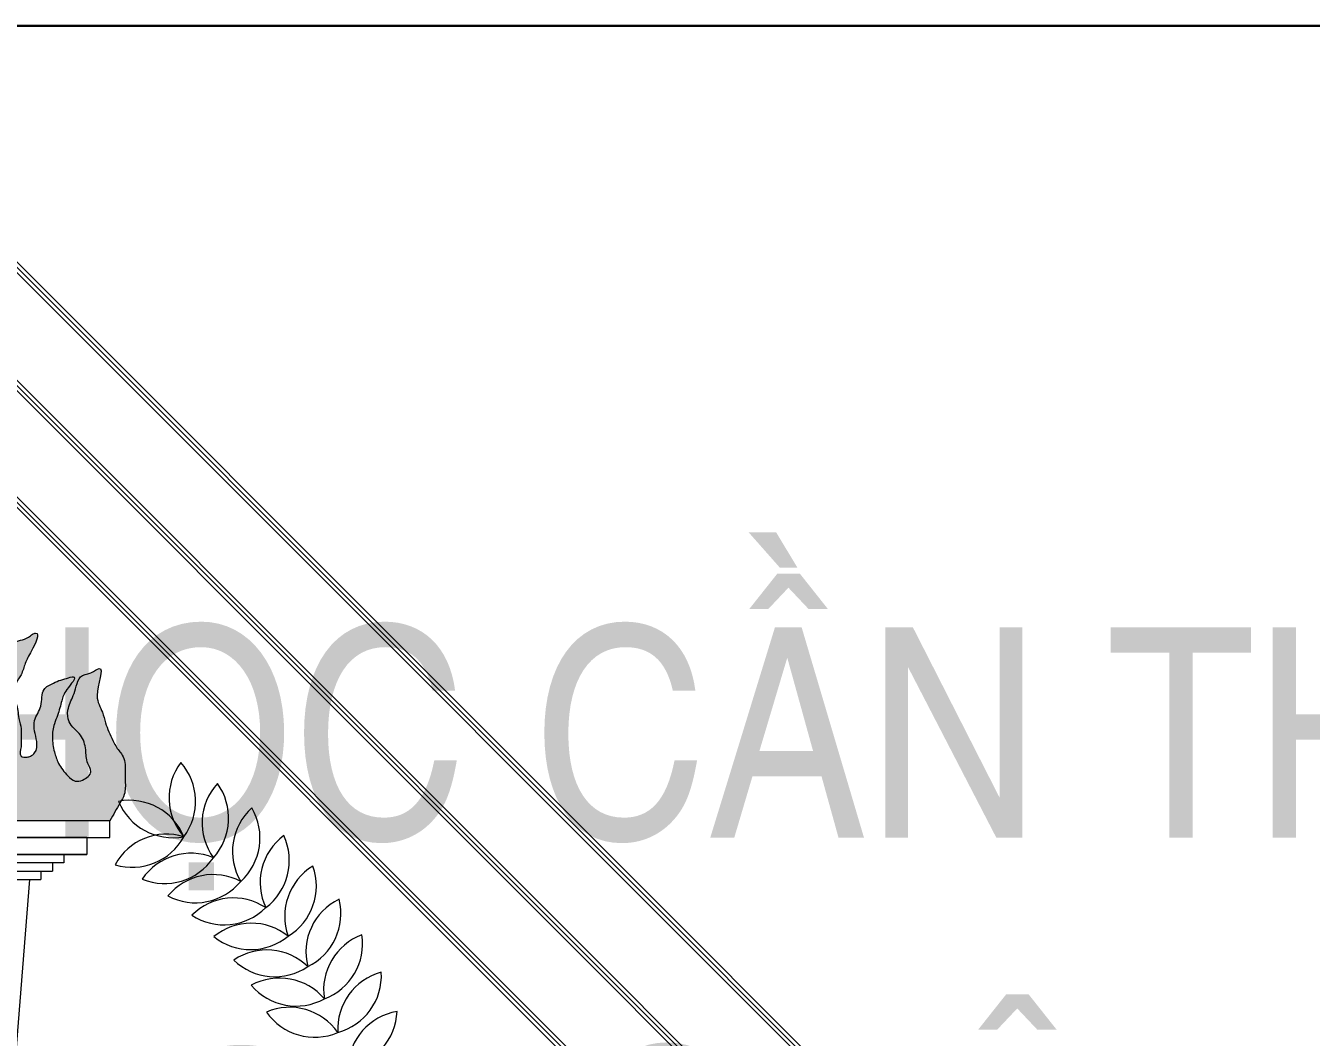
# Model space of a CAD drawing. Extents: x -1107188 to -523840, y 39692 to 514392.
# Drawn here: x -1036632 to -1035103, y 44990 to 46192 of the extents above; entities that cross this region are included whole.
import ezdxf
from ezdxf.enums import TextEntityAlignment as Align

# ---------------------------------------------------------------- set-up
doc = ezdxf.new("R2010")
doc.units = 0
doc.layers.get('0').update_dxf_attribs({"color": 255, "linetype": 'CONTINUOUS'})
doc.layers.add('00-KICH THUOC', color=6, linetype='CONTINUOUS', lineweight=9)
doc.styles.add('SO BV', font='', dxfattribs={"height": 200})
doc.styles.get("Standard").update_dxf_attribs({"font": ''})
doc.styles.add('TEN BV', font='', dxfattribs={"height": 350})
doc.styles.get('SO BV').set_extended_font_data('VNI-Helve-Condense')
doc.styles.get('Standard').set_extended_font_data('VNI-Helve-Condense')
doc.styles.get('TEN BV').set_extended_font_data('VNI-Helve-Condense', bold=True)

# ---------------------------------------------------------------- blocks, each defined once
blk = doc.blocks.new('logo DHCT')
h = blk.add_hatch(color=4)
h.set_gradient(color1=(244, 128, 11), one_color=1, tint=1, name='HEMISPHERICAL')
edge = h.paths.add_edge_path()
edge.add_spline(control_points=[(1291.256971102779, 565.8314630986393), (1291.397743773495, 566.0736494978144), (1291.782503929818, 566.7979313616345), (1291.717735514706, 568.0796190849644), (1291.751525743276, 569.6240239000379), (1291.67731970597, 570.9780644276473), (1290.794429601739, 571.9824424088104), (1290.098363126656, 573.2572894307143), (1289.425765793979, 574.7822218471147), (1289.000001375501, 576.6626312993885), (1287.813902719431, 578.3259101321739), (1289.553874777552, 582.3702724232292), (1287.568216538287, 580.8842896512517), (1286.26123242114, 580.8209310791779), (1285.917517365319, 579.4325219462073), (1285.497744688046, 578.1366692566185), (1284.809577011365, 576.8167441246255), (1284.892824014956, 574.888371283874), (1286.561241074657, 573.849515660871), (1287.119388926868, 571.9704428798636), (1287.033716564605, 570.4703621849048), (1287.988915002036, 569.1713637031421), (1286.829013075251, 568.2850816507039), (1285.690568887715, 568.0486413034132), (1284.685580018392, 569.0083004468709), (1283.782987507075, 570.1203337866448), (1283.241067424806, 571.7483813675678), (1282.967822520561, 573.3423306234629), (1283.195205817591, 574.8429743558756), (1283.798721201301, 576.1963796599746), (1284.159213905514, 577.7146870519334), (1284.516712144731, 578.9503168333399), (1286.0904004224, 580.5842373873777), (1285.136112447258, 580.5693116137456), (1284.683308512705, 580.3280886550563), (1283.898134074461, 580.1916348126927), (1283.089071944571, 579.7686888467185), (1281.610651458337, 579.1157612767124), (1282.005564652899, 577.0193257404435), (1280.814081297173, 575.6399162250987), (1280.906949273065, 574.0970384498735), (1281.277569780501, 572.9037123193618), (1281.230286820781, 571.6496969266398), (1280.526091938015, 571.172911440204), (1279.993384326339, 570.9788694595077), (1279.004643429086, 571.0498708669663), (1279.449986670249, 572.3484141145295), (1279.300176810161, 573.3302185496996), (1279.408595661329, 574.4834994496748), (1278.980448921942, 575.8117245824574), (1278.940734846658, 577.2386665276676), (1278.139646040449, 578.5518478853141), (1278.634489798927, 579.8162719644074), (1279.462259730125, 580.8390801978805), (1279.818817540418, 582.3457673758796), (1280.534868713292, 583.4986367966642), (1281.769009122688, 586.0416558502827), (1280.597858705323, 585.6363496252307), (1279.927264644272, 584.9017387808997), (1278.6557804175, 584.9420484991549), (1277.826033184951, 583.9780679302194), (1277.105922928427, 583.2884731995721), (1276.230309853214, 582.4668277170933), (1275.316935400685, 581.2854489586437), (1276.233620074446, 579.939642144014), (1275.826601987598, 578.6118775053453), (1276.394073930213, 577.3122111601738), (1276.168183441313, 576.2275600825415), (1276.857069110076, 574.6695784661672), (1275.556056268309, 574.8340391699262), (1274.854705750402, 575.2150204959482), (1274.108418184739, 575.9697975476024), (1273.499638397177, 577.1529501614775), (1273.529935781886, 578.8025048895051), (1273.480152021391, 580.4632581485225), (1272.899995028158, 582.5041462693478), (1273.678698361739, 584.6756176124388), (1274.63816244232, 586.1485824503711), (1276.447431493908, 588.5100388159631), (1274.433030065704, 587.1069606144199), (1273.247782334125, 587.0394719924429), (1273.02960752678, 586.045762356325), (1272.635582454371, 585.3614877562063), (1271.567130969298, 584.9881823858775), (1271.285121915684, 583.7464923164932), (1270.539813717829, 582.600254661028), (1270.305850671179, 581.296984330065), (1270.729241886737, 579.8564969969268), (1271.181488372984, 578.3615686552205), (1271.604964733501, 576.443069440518), (1270.347452627634, 575.1320650370812), (1270.694683553314, 573.4932521296632), (1271.246964808993, 572.2133807710263), (1271.695594940023, 570.7745171493493), (1271.883741815956, 569.5358266626529), (1271.571138612292, 568.5029597965615), (1270.646876751537, 567.7888935210276), (1269.153681016579, 568.2198607956286), (1268.497915160484, 569.6978065155067), (1269.064752707647, 571.1032783455357), (1269.101037262079, 572.8996114056183), (1269.801539956257, 574.8032786120252), (1269.059957659264, 576.8672329427714), (1269.71257630083, 578.657319161621), (1268.516229914551, 580.1720362407216), (1269.09681151633, 581.5019960285224), (1269.21510334228, 583.133903212015), (1267.445429952144, 584.4983515775093), (1267.885913062556, 586.5860033136678), (1268.725828128991, 590.839362894337), (1267.596575963396, 588.0487165695133), (1266.250930704918, 587.2588380774469), (1265.984261176463, 585.4099540118425), (1265.07569595045, 583.8620927702066), (1265.143656887041, 581.6448309356658), (1266.083272276226, 579.7252378833191), (1265.671471937745, 577.6384180844987), (1265.156574499864, 576.0749519284768), (1266.031552575915, 574.8017566456197), (1265.911483269227, 573.3287759345578), (1265.452286923002, 572.0491326035251), (1264.150922983478, 570.8852510850338), (1262.94078840549, 571.8472097988581), (1261.550374406149, 572.6621513669365), (1262.363428118149, 573.8554464425783), (1263.22292125025, 574.4921813960516), (1263.919355042043, 575.6942965903124), (1265.313041523157, 576.6955465084559), (1264.96359998538, 578.5408658762794), (1264.806612681537, 580.1400207985446), (1264.406142776154, 581.4966480078938), (1262.858290148006, 583.9786467806764), (1263.388683652131, 580.6855322708095), (1262.877769447049, 578.8207690777199), (1260.534525602832, 577.2638230658672), (1258.771172817489, 575.2348404219968), (1255.611942527567, 573.2868451927272), (1256.5016082365, 570.4656952031186), (1256.688930862872, 568.8339405252166), (1256.77393379436, 568.3212250985221)], knot_values=[7.200196502267744, 7.200196502267744, 7.200196502267744, 7.200196502267744, 8.030576183743818, 9.644933403588112, 10.88308528127735, 12.77715700102448, 13.39643635307428, 14.84070363418004, 17.11731679019002, 18.41008453240417, 20.48577240613849, 23.71449316377834, 24.82273821323773, 26.15731934230277, 27.37694044323601, 28.55166318292976, 30.39249605070867, 31.76009041553704, 33.86939070087942, 35.71022356865802, 37.33879322559616, 38.39679097716044, 39.79824395853592, 40.67452932691947, 41.74027754987753, 43.59811301489657, 45.04748740320173, 46.79852693037873, 48.42709168060509, 49.48508943216967, 51.2879917323009, 52.78428673960386, 54.44574357135778, 54.56967382194151, 55.47181960717799, 55.98276070107644, 56.9264398881306, 58.2665544969523, 60.28217977319781, 62.16834233660154, 63.40649421429077, 64.66920661486802, 66.05354417042992, 66.67298213399934, 67.06483932862662, 67.81864999742695, 68.93298619089248, 70.04732238435801, 71.03784289360075, 72.30055841307117, 74.19463188189795, 75.25262650218204, 76.66442584239365, 77.83279543780264, 79.28216516096109, 80.94362598061116, 83.10606724379252, 83.49792443841952, 84.11736240198894, 86.11923501674849, 86.64477726077786, 87.87104739290959, 89.0973112213303, 90.37234133247081, 91.78413588337152, 93.26991912950724, 94.29098019882055, 95.78192230130875, 96.90312379736692, 97.77061773001527, 98.60180328425064, 99.47771122675195, 100.8622560656001, 102.4766189193656, 104.3379739206209, 105.8442846223332, 108.7875115699995, 110.4022833309036, 112.2927146646756, 113.7899082914593, 115.0102753567735, 115.6771283537145, 116.5702211558842, 117.2926680710153, 118.8443861723214, 119.9520278975126, 121.4583420298845, 122.5999091820729, 124.4028091590551, 126.2641641603104, 128.0372066539008, 129.1584120991879, 130.9992496417999, 132.2920126292109, 133.6596061865864, 134.7176008068713, 135.3370387704408, 136.9903712422385, 138.486670768385, 139.6282379205734, 141.3792787090438, 143.8833309127355, 145.3896450451074, 147.7421331162622, 148.9617496812234, 150.5903193381607, 151.7046555316271, 153.6629221753249, 156.1392259307025, 158.8884119694659, 160.592752079401, 161.8509603901772, 163.7506853312952, 165.6504102724124, 167.2066552669907, 170.1729195962689, 171.7449985857631, 173.537426495701, 174.7348123758547, 176.0687352384812, 177.7621246690596, 178.8743819734002, 180.5688307197699, 181.8270453342507, 182.8214792997201, 184.0796876104964, 185.1916584213644, 186.9286915642591, 188.7072537262469, 190.2793265398977, 191.685540287477, 193.5986056743802, 195.3771728009103, 197.912180444993, 199.9629532765491, 203.2696468641203, 206.4151784940367, 209.535613134684, 211.0799681313535, 211.0799681313535, 211.0799681313535, 211.0799681313535], degree=3, periodic=0)
edge.add_spline(control_points=[(1256.77393379436, 568.3212250985221), (1256.864141753243, 567.7771143093948), (1257.374180776207, 565.5227791709956), (1259.783974871292, 564.3662139319965), (1261.645247438314, 563.4729080866089)], knot_values=[0, 0, 0, 0, 1.638921265443163, 7.200196502267747, 7.200196502267747, 7.200196502267747, 7.200196502267747], degree=3, periodic=0)
edge.add_line((1261.645247438314, 563.4729080866088), (1289.905808840446, 563.4729080866089))
edge.add_spline(control_points=[(1289.905808840446, 563.4729080866089), (1290.280361145355, 564.1429749566573), (1290.654913450263, 564.8130418267059), (1291.051849434985, 565.4847832482064)], knot_values=[211.4778790938634, 211.4778790938634, 211.4778790938634, 211.4778790938634, 213.7946137195222, 213.7946137195222, 213.7946137195222, 213.7946137195222], degree=3, periodic=0)
edge.add_arc((1297.383195487083, 568.4419998997688), 6.987923379351802, 202.4258290582619, 205.0361260618594, ccw=False)
edge.add_arc((1292.233342323831, 558.9120865086284), 6.987923379351802, 98.03179792304093, 100.80163869299508, ccw=False)
at = {"color": 4}
for points in [[(1274.217859084945, 395.4686705583299), (1393.723598592253, 514.9744100656377), (1274.217859084945, 634.4801495729454), (1154.712119577638, 514.9744100656376)], [(1274.217859084945, 396.0871327478926), (1393.10513640269, 514.9744100656377), (1274.217859084946, 633.8616873833827), (1155.3305817672, 514.9744100656376)], [(1274.217859084945, 396.7055949374553), (1392.486674213128, 514.9744100656377), (1274.217859084946, 633.24322519382), (1155.949043956763, 514.9744100656376)], [(1274.217859084945, 409.5233920497533), (1379.66887710083, 514.9744100656377), (1274.217859084945, 620.425428081522), (1168.766841069061, 514.9744100656376)], [(1274.217859084945, 410.141854239316), (1379.050414911267, 514.9744100656377), (1274.217859084945, 619.8069658919593), (1169.385303258624, 514.9744100656376)], [(1274.217859084945, 410.7603164288787), (1378.431952721704, 514.9744100656377), (1274.217859084946, 619.1885037023966), (1170.003765448187, 514.9744100656376)], [(1274.217859084945, 446.2391709474438), (1354.38311886204, 526.4044307245381), (1274.217859084946, 606.5696905016324), (1194.052599307851, 526.404430724538)], [(1274.217859084945, 446.8576331370065), (1353.764656672477, 526.4044307245381), (1274.217859084946, 605.9512283120697), (1194.671061497414, 526.404430724538)], [(1274.217859084945, 447.4760953265692), (1353.146194482914, 526.4044307245381), (1274.217859084946, 605.332766122507), (1195.289523686977, 526.404430724538)], [(1258.529909329445, 561.4720188281269), (1289.905808840446, 561.4720188281269), (1289.905808840446, 563.4729080866089), (1258.529909329445, 563.4729080866089)]]:
    blk.add_lwpolyline(points, close=True, dxfattribs=at)
for points in [[(1287.171942340754, 561.4720188281269), (1261.263775829137, 561.4720188281269)], [(1287.171942340754, 561.4720188281269), (1287.171942340754, 559.471129569645)], [(1261.263775829137, 559.471129569645), (1287.171942340754, 559.471129569645)], [(1287.171942340754, 559.471129569645), (1261.263775829137, 559.471129569645)], [(1284.438075841062, 559.471129569645), (1284.438075841062, 558.470684940404)], [(1284.438075841062, 558.470684940404), (1263.997642328829, 558.470684940404)], [(1283.071142591216, 558.470684940404), (1283.071142591216, 557.470240311163)], [(1265.364575578675, 557.470240311163), (1283.071142591216, 557.470240311163)], [(1266.73150882852, 556.469795681922), (1281.704209341371, 556.469795681922)], [(1280.337276091525, 556.469795681922), (1276.999410649624, 514.494762679541)], [(1281.704209341371, 557.470240311163), (1281.704209341371, 556.469795681922)]]:
    blk.add_lwpolyline(points, dxfattribs=at)
for centre, radius, start, end in [((1303.921359266621, 566.2139675009588), 6.987923379351781, 143.1870607671757, 221.5628704018845), ((1293.098294067381, 565.7650838426061), 6.987923379351782, 323.1870607671758, 41.5628704018845), ((1307.84763720873, 563.1970316187255), 6.987923379351781, 137.7325153126283, 216.1083249473487), ((1297.030910582242, 563.7789782945965), 6.987923379351782, 317.7325153126283, 36.10832494734865), ((1292.233342323828, 558.9120865086279), 6.987923379351782, 22.4258290582554, 100.801638692965), ((1297.383195487083, 568.4419998997682), 6.987923379351781, 202.4258290582554, 280.801638692965), ((1311.469358672451, 559.8205402096696), 6.987923379351781, 132.2779698580815, 210.6537794927985), ((1300.756928570056, 561.4280470205508), 6.987923379351782, 312.2779698580815, 30.6537794927985), ((1296.647695832466, 554.895926274613), 6.987923379351781, 72.98258414356384, 151.3583937782819), ((1292.559950999833, 564.9274056784202), 6.987923379351782, 252.9825841435638, 331.3583937782818), ((1314.753724787369, 556.1150713028542), 6.987923379351781, 126.8234244035305, 205.1992340382521), ((1304.242604634935, 558.7335804181378), 6.987923379351782, 306.8234244035306, 25.19923403825216), ((1299.531061268852, 552.6216450257507), 6.987923379351781, 67.52803868901734, 145.9038483237405), ((1296.415378801936, 562.9962659639382), 6.987923379351782, 247.5280386890173, 325.9038483237405), ((1317.670991825353, 552.1141821985054), 6.987923379351781, 121.3688789489912, 199.7446885837034), ((1307.456371954667, 555.719979994157), 6.987923379351782, 301.3688789489912, 19.74468858370342), ((1302.185186426415, 550.0835805886909), 6.987923379351781, 62.07349323447269, 140.4493028691869), ((1300.069782428112, 560.7073888874927), 6.987923379351782, 242.0734932344727, 320.449302869187), ((1304.586035136726, 547.3047180680046), 6.987923379351781, 56.61894777993382, 134.9947574146454), ((1320.194740564355, 547.8541055679051), 6.98792337935178, 115.9143334944471, 194.2901431291646), ((1310.36912615474, 552.414537380716), 6.987923379351781, 295.9143334944471, 14.29014312916454), ((1303.490067033222, 558.0815028743293), 6.987923379351782, 236.6189477799338, 314.9947574146454), ((1306.711864942083, 544.3102232729967), 6.987923379351781, 51.16440232538024, 129.5402119601019), ((1306.64525799024, 555.1423883548118), 6.987923379351782, 231.1644023253782, 309.5402119601018), ((1322.302115544984, 543.3734213247094), 6.987923379351781, 110.4597880399071, 188.8355976746177), ((1312.954488882067, 548.8471871779822), 6.987923379351782, 290.4597880399071, 8.835597674617722), ((1308.543423998577, 541.1272148122398), 6.98792337935178, 45.7098568708393, 124.0856665055592), ((1309.506781401264, 551.916662405162), 6.987923379351781, 225.7098568708393, 304.0856665055592), ((1310.064125423768, 537.7845185032554), 6.987923379351781, 40.25531141629281, 118.6311210510114), ((1323.974032053079, 538.7127072392755), 6.987923379351781, 105.0052425853544, 183.3810522200702), ((1315.189046691435, 545.0502358618094), 6.987923379351782, 285.0052425853544, 3.381052220070162), ((1312.048722867166, 548.4335376990961), 6.987923379351782, 220.2553114162928, 298.6311210510115), ((1311.260197510063, 534.3124063214469), 6.987923379351781, 34.80076596174749, 113.1765755964684), ((1314.248062172403, 544.7245579533271), 6.987923379351782, 214.8007659617475, 293.1765755964684), ((1317.052563081294, 541.0580692112895), 6.987923379351781, 279.5506971308116, 357.9265067655204), ((1325.19534895384, 533.9141714600908), 6.98792337935178, 99.55069713081159, 177.9265067655204)]:
    blk.add_arc(centre, radius, start, end, dxfattribs=at)
blk.add_spline([(1261.645247438314, 563.4729080866089), (1257.194763152686, 566.8077202077172), (1256.527190064305, 569.9202101968738), (1256.304662731273, 573.0327001860312), (1258.529909329445, 575.2559066119227), (1260.977674349934, 577.4791180023565), (1262.535338949009, 578.8130408649829), (1263.20291203739, 581.2585694228262), (1263.20291203739, 583.0371365493563), (1264.315530881118, 581.480891554778), (1264.760585547182, 580.1469637276093), (1264.983103969498, 578.590718733031), (1264.983103969498, 576.8121565710433), (1263.87048512577, 575.4782287438745), (1263.20291203739, 574.5889451806095), (1262.312820526694, 573.6996616173444), (1261.86776586063, 572.8103780540794), (1262.757866282042, 571.9210944908134), (1264.315530881118, 571.2541330595002), (1265.205631302531, 571.9210944908134), (1265.873204390911, 573.4773444499349), (1265.873204390911, 574.8112673125613), (1265.428158635563, 575.9228730077782), (1265.650677057878, 577.701435169766), (1265.873204390911, 579.2576851288866), (1265.205631302531, 582.1478529860913), (1265.205631302531, 583.7040979806695), (1265.873204390911, 585.4826651071996), (1266.54077747929, 587.2612322337307), (1267.430868989986, 588.1505157969957), (1268.311247819266, 589.6098678200831), (1267.939457067516, 586.8859376608013), (1267.939457067516, 584.4096339054238), (1269.054811501331, 582.8000399396085), (1269.054811501331, 581.685703746142), (1268.806959910881, 580.0761048157844), (1269.302672002498, 578.9617735868612), (1269.302672002498, 576.6092855157065), (1269.550523592947, 575.1235022695716), (1269.178741751915, 572.6472034787364), (1268.930881250748, 570.9137938286974), (1268.683029660299, 569.7994576352319), (1269.302672002498, 568.4374900733199), (1270.913738527928, 568.0660430206506), (1271.409450619544, 568.4374900733199), (1271.781232460577, 569.4280105825626), (1271.657311120711, 570.7899781444746), (1271.285520368961, 572.0281250576206), (1270.665878026762, 573.7615396722019), (1270.541956686896, 574.8758758656675), (1271.285520368961, 576.4854698314837), (1271.161599029095, 578.3426951657455), (1270.665878026762, 580.0761048157844), (1270.418026436312, 581.19044100925), (1270.665878026762, 582.6762242553848), (1271.161599029095, 583.6667447646275), (1271.905162711161, 585.0287073619972), (1272.524805053359, 585.4001544146665), (1273.020517144975, 586.1430435554628), (1273.268377646141, 586.7621219765786), (1274.383732079956, 587.2573797489283), (1275.74693810422, 587.8764581700441), (1274.755513920989, 586.2668592396856), (1273.888019988341, 584.9048966423168), (1273.144447395558, 582.0571458342699), (1273.392307896725, 580.5713675526765), (1273.516229236591, 578.7141422184147), (1273.640159487174, 577.1045432880571), (1274.259801829373, 575.8663963749102), (1274.879444171572, 575.2473179537944), (1275.623016764355, 574.8758758656675), (1276.490510697003, 574.8758758656675), (1276.36658044642, 575.9902070945907), (1276.242659106553, 577.4759903407264), (1275.994798605387, 578.4665108499682), (1275.994798605387, 579.952294096104), (1275.623016764355, 581.3142566934728), (1276.242659106553, 582.4285928869392), (1277.110153039202, 583.2952977119583), (1277.977655882567, 584.1620025369773), (1278.3494377236, 584.5334495896475), (1280.208364750197, 585.2763387304437), (1280.704076841813, 585.647785783113), (1281.075858682845, 585.7716014673358), (1280.58014659123, 583.6667447646275), (1279.836573998448, 582.1809615184927), (1279.340861906832, 580.818998921123), (1278.721219564633, 579.8284784118803), (1278.3494377236, 578.4665108499682), (1278.721219564633, 577.4759903407264), (1279.093010316382, 575.6187650064637), (1279.340861906832, 574.3806131287754), (1279.340861906832, 573.3900926195327), (1279.340861906832, 572.2757564260671), (1279.340861906832, 571.1614202326016), (1280.084434499614, 571.0376045483779), (1280.456216340647, 571.1614202326016), (1280.951928432263, 571.5328672852709), (1281.199788933429, 572.8948348471829), (1280.951928432263, 574.1329817603289), (1280.951928432263, 575.3711336380181), (1281.695501025045, 577.1045432880571), (1282.067282866077, 579.0855843065417), (1283.182637299892, 579.8284784118803), (1284.050140143258, 580.1999205000072), (1284.545852234874, 580.3237361842309), (1285.413346167522, 580.5713675526765), (1285.537276418106, 580.5713675526765), (1284.79371273604, 579.0855843065417), (1284.174070393841, 577.723621709172), (1283.678358302225, 575.9902070945907), (1283.306567550475, 574.9996865853489), (1283.058715960027, 573.3900926195327), (1283.306567550475, 571.6566829694937), (1283.802279642091, 570.2947154075816), (1284.917634075906, 568.8089371259891), (1285.785136919272, 568.1898587048734), (1286.652630851921, 568.3136743890971), (1287.644063945869, 569.3041948983398), (1287.27227319412, 570.2947154075816), (1287.02442160367, 571.9043143379401), (1286.404779261471, 573.6377239879791), (1285.04156432649, 575.2473179537944), (1284.917634075906, 576.6092855157065), (1285.537276418106, 578.3426951657455), (1285.909067169855, 579.457031359211), (1286.404779261471, 580.5713675526765), (1287.644063945869, 581.0666253250272), (1288.635488129101, 581.5618880619193), (1288.387627627935, 578.3426951657455), (1289.007269970133, 576.36165414726), (1289.379060721883, 575.1235022695716), (1290.246554654531, 573.0186455668634), (1290.990127247314, 571.7804986537164), (1291.361909088346, 571.2852359168244), (1291.733690929379, 569.4280105825626), (1291.733690929379, 568.1898587048734), (1291.609769589513, 566.5802647390581), (1291.11404858718, 565.5897442298153), (1289.905808840446, 563.4729080866089)], degree=3, dxfattribs=at)
blk = doc.blocks.new('KHUNGTEN')
at = {"lineweight": 30}
blk.add_lwpolyline([(-526153.2400924675, 224392.2760775746), (-510153.2400924675, 224392.2760775746), (-510153.2400924675, 218392.2760775746), (-526153.2400924675, 218392.2760775746)], close=True, dxfattribs=at)
at = {"xscale": 10, "yscale": 10, "zscale": 10}
blk.add_blockref('logo DHCT', (-535895.4186833166, 217812.5893719914), dxfattribs=at)
at = {"insert": (-523153.2400924675, 223677.2978211814), "char_height": 200, "width": 6000, "attachment_point": 2}
blk.add_mtext('{\\fVNI-Helve-Condense|b0|i0|c0|p2;\\H1.25x;TRÖÔØNG ÑAÏI HOÏC CAÀN THÔ\\H0.2x;\\P\\P\\H5x;KHOA COÂNG NGHEÄ\\Ftxt|c0;\\P\\H0.2x;\\P\\fVNI-Helve-Condense|b1|i0|c0|p2;\\H7x;BM. KYÕ THUAÄT XAÂY DÖÏNG}', dxfattribs=at)
at = {"style": 'TEN BV'}
for tag, p in [('TEB_BV', (-518299.4777335252, 222628.3412043442)), ('LOAI_BV', (-511918.0390068535, 220684.2136911913)), ('TL', (-512164.3601498958, 219750.5217593208))]:
    blk.add_attdef(tag, p, '', height=350, dxfattribs=at)
at = {"style": 'SO BV'}
for tag, p in [('SOBV', (-510673.1703494866, 221019.8804381994)), ('TONGSOBV', (-510673.1703494866, 220591.4802204549))]:
    blk.add_attdef(tag, text='', height=200, dxfattribs=at).set_placement(p, align=Align.CENTER)

msp = doc.modelspace()

# ---------------------------------------------------------------- block references
at = {"layer": '00-KICH THUOC'}
msp.add_blockref('KHUNGTEN', (-513535.1396218641, -178200), dxfattribs=at)

doc.saveas('drawing.dxf')
